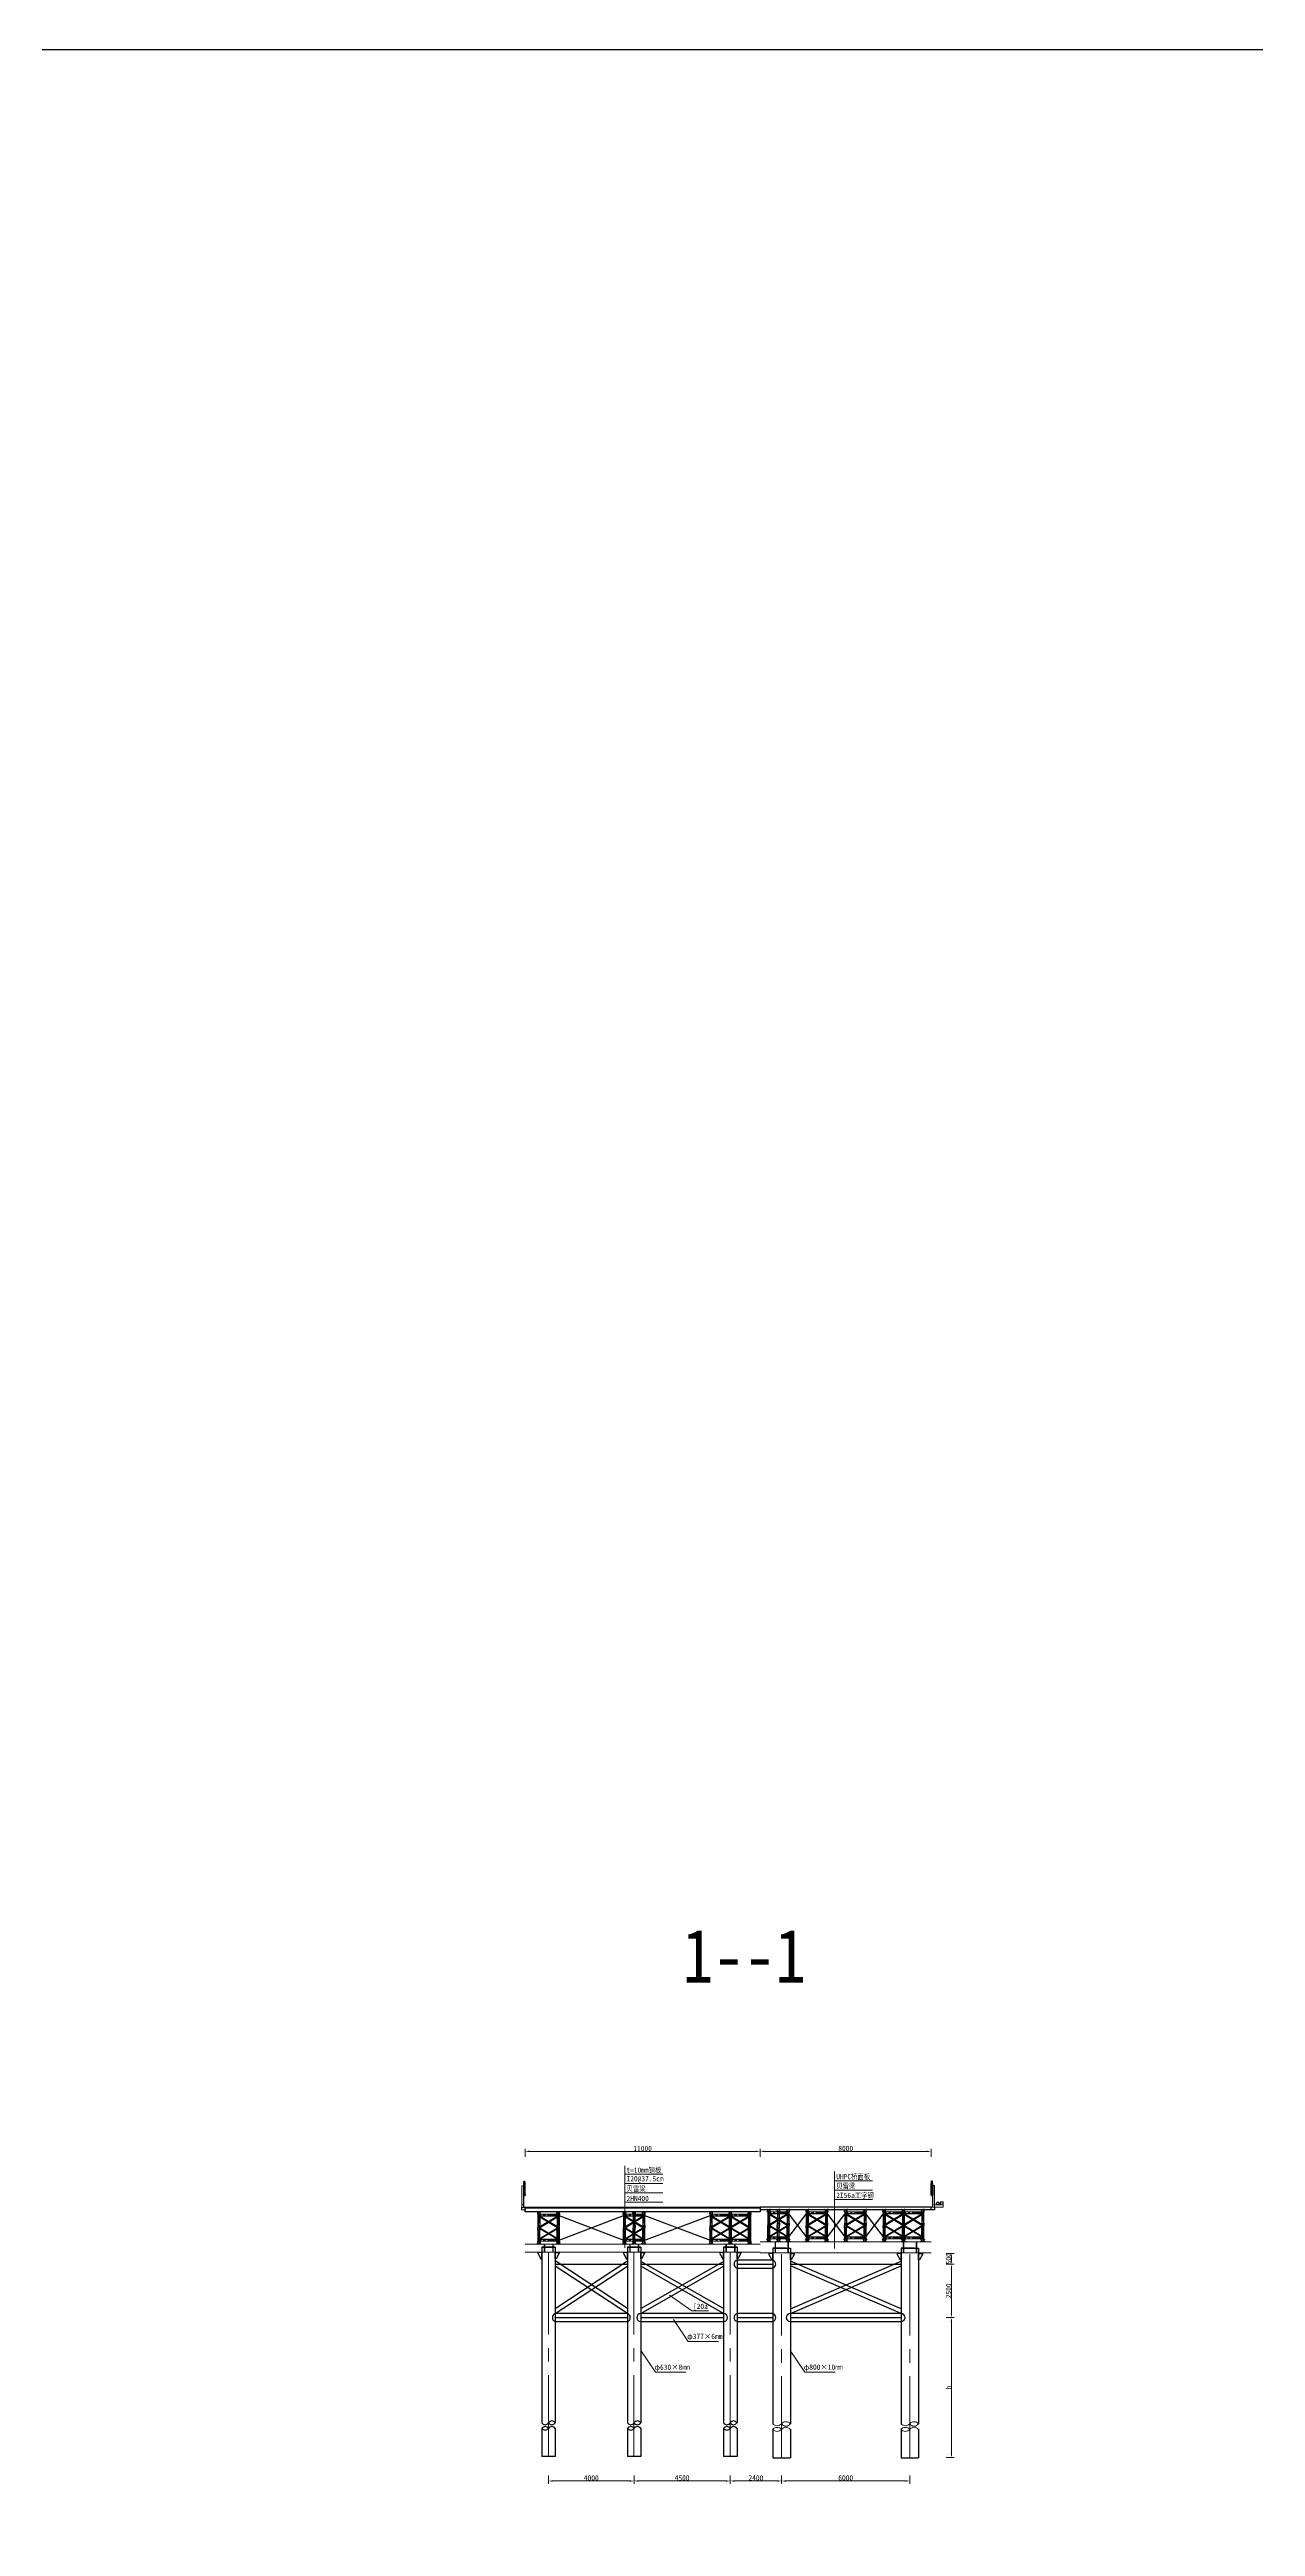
# Model space of a CAD drawing. Header units: millimetres. Extents: x -724662 to -98163, y -2532159 to 119496.
# Drawn here: x -103996 to -103432, y 118337 to 119496 of the extents above; entities that cross this region are included whole.
import ezdxf

# ---------------------------------------------------------------- set-up
doc = ezdxf.new("R2010")
doc.units = ezdxf.units.MM
doc.header["$LTSCALE"] = 20
for name, pattern in [('CENTER', [2, 1.25, -0.25, 0.25, -0.25]), ('CENTER2', [28.575, 19.05, -3.175, 3.175, -3.175]), ('DASHED', [19.05, 12.7, -6.35])]:
    doc.linetypes.add(name, pattern=pattern)
doc.layers.get('0').update_dxf_attribs({"lineweight": 25})
for name, color, linetype, lineweight in [('6标注线', 3, 'Continuous', 13), ('Fline', 6, 'Continuous', 18), ('中心线', 3, 'CENTER2', 13), ('文本', 7, 'Continuous', 13), ('标注', 1, 'Continuous', 13), ('栈桥', 4, 'Continuous', 25), ('粗实线', 7, 'Continuous', 25), ('粗实线层', 7, 'Continuous', 35), ('细实线', 1, 'Continuous', 13), ('虚线', 6, 'DASHED', 15)]:
    doc.layers.add(name, color=color, linetype=linetype, lineweight=lineweight)
for name, color, linetype in [('中线轴线', 2, 'CENTER'), ('点划线', 6, 'CENTER'), ('钢构CAD-H形钢', 152, 'Continuous'), ('钢构CAD-工字钢', 6, 'Continuous')]:
    doc.layers.add(name, color=color, linetype=linetype)
doc.styles.get("Standard").update_dxf_attribs({"font": 'simsun.ttf', "width": 0.85})
doc.dimstyles.new('100-1', dxfattribs={"dimtxt": 2.5, "dimasz": 2, "dimexe": 1.25, "dimexo": 1.25, "dimgap": 0.125, "dimtad": 1, "dimdec": 0, "dimlfac": 100, "dimdsep": 46, "dimtxsty": 'Standard', "dimcen": 0.001, "dimclrd": 256, "dimclre": 256, "dimclrt": 7, "dimadec": 4, "dimazin": 2, "dimtfac": 1, "dimtdec": 0, "dimtmove": 1, "dimatfit": 2, "dimfxlon": 1, "dimlwd": -1, "dimlwe": -1, "dimarcsym": 0})

# ---------------------------------------------------------------- blocks, each defined once
blk = doc.blocks.new('φ630钢管')
for p, q in [((-89147.8, 146755.2), (-89154.1, 146755.2)), ((-89154.1, 146755.2), (-89147.8, 146755.2)), ((-89147.8, 146657.2), (-89154.1, 146657.2))]:
    blk.add_line(p, q)
for points in [[(-89154.3, 146752.7), (-89155.9, 146752.7), (-89155.9, 146752.3), (-89154.6, 146749.7), (-89154.1, 146749.7), (-89154.1, 146752.6), (-89154.1, 146752.6)], [(-89147.7, 146752.7), (-89146, 146752.7), (-89146, 146752.3), (-89147.4, 146749.7), (-89147.8, 146749.7), (-89147.8, 146752.6), (-89147.8, 146752.6)]]:
    blk.add_lwpolyline(points, close=True)
for points in [[(-89154.1, 146755.2), (-89154.1, 146673)], [(-89147.8, 146755.2), (-89147.8, 146673)], [(-89154.1, 146670.5), (-89154.1, 146657.2)], [(-89147.8, 146670.5), (-89147.8, 146657.2)]]:
    blk.add_lwpolyline(points)
at = {"color": 0}
for centre, radius, start, end in [((-89152.5, 146674), 1.86, 212.0329, 327.9671), ((-89152.5, 146669.4), 1.88, 32.9033, 147.0967), ((-89152.5, 146671.5), 1.86, 212.0329, 327.9671), ((-89149.4, 146672), 1.88, 32.9033, 147.0967), ((-89149.4, 146674), 1.86, 212.0329, 327.9671), ((-89149.4, 146669.4), 1.88, 32.9033, 147.0967)]:
    blk.add_arc(centre, radius, start, end, dxfattribs=at)
at = {"layer": '中心线', "ltscale": 0.1}
blk.add_line((-89151, 146657.2), (-89151, 146752.7), dxfattribs=at)
blk = doc.blocks.new('φ820钢管')
for p, q in [((-89147.8, 146755.2), (-89154.1, 146755.2)), ((-89154.1, 146755.2), (-89145.9, 146755.2))]:
    blk.add_line(p, q)
at = {"color": 0}
blk.add_line((-89154.1, 146657.2), (-89145.9, 146657.2), dxfattribs=at)
for points in [[(-89154.3, 146752.7), (-89155.9, 146752.7), (-89155.9, 146752.3), (-89154.6, 146749.7), (-89154.1, 146749.7), (-89154.1, 146752.6), (-89154.1, 146752.6)], [(-89145.8, 146752.7), (-89144.1, 146752.7), (-89144.1, 146752.3), (-89145.5, 146749.7), (-89145.9, 146749.7), (-89145.9, 146752.6), (-89145.9, 146752.6)]]:
    blk.add_lwpolyline(points, close=True)
for points in [[(-89154.1, 146755.2), (-89154.1, 146673)], [(-89145.9, 146755.2), (-89145.9, 146673)], [(-89154.1, 146670.5), (-89154.1, 146657.2)], [(-89145.9, 146670.5), (-89145.9, 146657.2)]]:
    blk.add_lwpolyline(points)
at = {"layer": 'Fline', "color": 0}
for centre, radius, start, end in [((-89152.1, 146674.9), 2.76, 221.9552, 318.0448), ((-89152.1, 146668.6), 2.79, 42.7066, 137.2934), ((-89152.1, 146672.3), 2.76, 221.9552, 318.0448), ((-89148, 146671.5), 2.56, 36.9251, 143.0749), ((-89148, 146674.5), 2.54, 216.1377, 323.8623), ((-89148, 146668.9), 2.56, 36.9251, 143.0749)]:
    blk.add_arc(centre, radius, start, end, dxfattribs=at)
at = {"layer": '中心线', "ltscale": 0.1}
blk.add_line((-89150, 146657.2), (-89150, 146755.2), dxfattribs=at)
blk = doc.blocks.new('贝雷梁侧面')
at = {"layer": '粗实线', "ltscale": 0.05}
for p, q in [((-528, 8040), (-240, 8040)), ((-528, 8040), (-528, 8040)), ((-240, 7440), (-528, 7440)), ((-528, 7440), (-528, 7440)), ((-480, 7992), (-336, 7992)), ((-336, 7488), (-480, 7488)), ((-288, 7944), (-288, 7536)), ((-240, 8040), (-240, 7440)), ((240, 7980), (-240, 7980)), ((-240, 7440), (-240, 3540)), ((-204, 7980), (-204, 3540)), ((204, 7320), (-204, 7320)), ((204, 7980), (204, 3540)), ((528, 8040), (240, 8040)), ((240, 8040), (240, 7440)), ((528, 8040), (240, 8040)), ((240, 7440), (528, 7440)), ((240, 7440), (240, 3540)), ((288, 7944), (288, 7536)), ((480, 7992), (336, 7992)), ((480, 7992), (336, 7992)), ((336, 7488), (480, 7488)), ((528, 8040), (528, 8040)), ((528, 8040), (528, 8040)), ((528, 7440), (528, 7440)), ((-300, 4200), (-300, 3540)), ((-240, 4200), (-300, 4200)), ((-300, 2880), (-300, 3540)), ((-240, 2880), (-300, 2880)), ((-240, -360), (-240, 3540)), ((204, 6840), (-204, 6840)), ((204, 4200), (-204, 4200)), ((-204, -900), (-204, 3540)), ((204, 2880), (-204, 2880)), ((204, 180), (-204, 180)), ((204, -900), (204, 3540)), ((300, 4200), (240, 4200)), ((240, -360), (240, 3540)), ((300, 2880), (240, 2880)), ((300, 4200), (300, 3540)), ((300, 2880), (300, 3540)), ((-240, -360), (-528, -360)), ((-528, -360), (-528, -360)), ((528, -960), (-528, -960)), ((-528, -960), (-240, -960)), ((-528, -960), (-528, -960)), ((528, -960), (-528, -960)), ((-528, -960), (-240, -960)), ((-528, -960), (-528, -960)), ((-336, -408), (-480, -408)), ((-480, -912), (-336, -912)), ((-480, -912), (-336, -912)), ((-288, -864), (-288, -456)), ((-240, -960), (-240, -360)), ((240, -900), (-240, -900)), ((240, -900), (-240, -900)), ((204, -240), (-204, -240)), ((240, -360), (528, -360)), ((240, -960), (240, -360)), ((288, -864), (288, -456)), ((336, -408), (480, -408)), ((480, -912), (336, -912)), ((480, -912), (336, -912)), ((528, -360), (528, -360)), ((528, -960), (528, -960)), ((528, -960), (528, -960))]:
    blk.add_line(p, q, dxfattribs=at)
for centre in [(0, 7080), (0, 0)]:
    blk.add_circle(centre, 120, dxfattribs=at)
for centre, start, end in [((-480, 8040), 180, 270), ((-480, 7440), 90, 180), ((-336, 7944), 0, 90), ((-336, 7536), 270, 0), ((336, 7944), 90, 180), ((336, 7944), 90, 180), ((336, 7536), 180, 270), ((480, 8040), 270, 0), ((480, 8040), 270, 0), ((480, 7440), 0, 90), ((-480, -360), 180, 270), ((-480, -960), 90, 180), ((-480, -960), 90, 180), ((-336, -456), 0, 90), ((-336, -864), 270, 0), ((-336, -864), 270, 0), ((336, -456), 90, 180), ((336, -864), 180, 270), ((336, -864), 180, 270), ((480, -360), 270, 0), ((480, -960), 0, 90), ((480, -960), 0, 90)]:
    blk.add_arc(centre, 48, start, end, dxfattribs=at)
blk = doc.blocks.new('*U449')
at = {"layer": '点划线', "xscale": -0.001666666663368233, "yscale": 0.001666666663368233, "zscale": 0.001666666663368233}
blk.add_blockref('贝雷梁侧面', (0, -5.9), dxfattribs=at)
blk = doc.blocks.new('*U448')
at = {"color": 0, "linetype": 'ByBlock', "lineweight": -2, "transparency": 16777216}
for p in [(0, 0), (9, 0), (18, 0), (27, 0), (36, 0), (45, 0), (54, 0), (63, 0), (72, 0)]:
    blk.add_blockref('*U449', p, dxfattribs=at)
blk = doc.blocks.new('90花架')
at = {"layer": '中线轴线', "color": 3, "ltscale": 2}
for p, q in [((91345, 13598), (91435, 13598)), ((91345, 13480), (91345, 13598)), ((91435, 13480), (91435, 13598)), ((91345, 13480), (91435, 13480))]:
    blk.add_line(p, q, dxfattribs=at)
at = {"layer": '细实线'}
blk.add_line((91440, 13602), (91340, 13602), dxfattribs=at)
at = {"layer": '细实线', "color": 0}
for p, q in [((91440, 13602), (91340, 13602)), ((91340, 13593), (91340, 13602)), ((91440, 13594), (91340, 13594)), ((91440, 13593), (91340, 13593)), ((91340, 13485), (91340, 13593)), ((91348, 13485), (91348, 13593)), ((91349, 13544), (91431, 13593)), ((91349, 13485), (91349, 13593)), ((91431, 13544), (91349, 13593)), ((91349, 13540), (91431, 13590)), ((91431, 13540), (91349, 13590)), ((91349, 13539), (91431, 13588)), ((91431, 13539), (91349, 13588)), ((91431, 13485), (91431, 13593)), ((91432, 13485), (91432, 13593)), ((91440, 13593), (91440, 13602)), ((91440, 13485), (91440, 13593)), ((91440, 13485), (91340, 13485)), ((91340, 13476), (91340, 13485)), ((91440, 13484), (91340, 13484)), ((91440, 13476), (91340, 13476)), ((91349, 13539), (91431, 13489)), ((91431, 13539), (91349, 13489)), ((91349, 13537), (91431, 13488)), ((91431, 13537), (91349, 13488)), ((91349, 13534), (91431, 13485)), ((91431, 13534), (91349, 13485)), ((91440, 13476), (91440, 13485))]:
    blk.add_line(p, q, dxfattribs=at)
at = {"layer": '细实线', "color": 0, "extrusion": (0, 0, -1)}
for centre in [(91345, 13598), (91435, 13598), (91345, 13480), (91435, 13480)]:
    blk.add_ellipse(centre, major_axis=(-1.41, 1.41), ratio=1, start_param=5.497787, end_param=11.780972, dxfattribs=at)
blk = doc.blocks.new('A$Ca5bab6b4')
at = {"layer": '粗实线层'}
for p, q in [((5, 644), (0, 494)), ((0, 494), (0, 6)), ((5, 656), (5, 644)), ((41, 660), (9, 660)), ((45, 644), (45, 656)), ((50, 494), (45, 644)), ((50, 6), (50, 494)), ((6, 0), (44, 0))]:
    blk.add_line(p, q, dxfattribs=at)
for centre in [(25, 610), (25, 370), (25, 80)]:
    blk.add_circle(centre, 5.5, dxfattribs=at)
for centre, radius, start, end in [((6, 6), 6, 180, 270), ((5, 5), 5, 180, 270), ((9, 656), 4, 90, 180), ((41, 656), 4, 0, 90), ((44, 6), 6, 270, 0), ((45, 5), 5, 270, 0)]:
    blk.add_arc(centre, radius, start, end, dxfattribs=at)
at = {"layer": '虚线'}
for p, q in [((0, 5), (0, 6)), ((2, 405), (2, 445)), ((2, 5), (2, 45)), ((5, 450), (45, 450)), ((5, 447), (45, 447)), ((45, 402), (5, 402)), ((45, 400), (5, 400)), ((5, 50), (45, 50)), ((5, 47), (45, 47)), ((45, 2), (5, 2)), ((7, 644), (7, 656)), ((9, 658), (41, 658)), ((41, 642), (9, 642)), ((41, 640), (9, 640)), ((10, 450), (10, 640)), ((10, 50), (10, 400)), ((40, 640), (40, 450)), ((40, 400), (40, 50)), ((43, 656), (43, 644)), ((47, 445), (47, 405)), ((47, 45), (47, 5)), ((50, 6), (50, 5)), ((6, 0), (5, 0)), ((45, 0), (44, 0))]:
    blk.add_line(p, q, dxfattribs=at)
for centre, radius, start, end in [((5, 445), 5, 90, 180), ((5, 405), 5, 180, 270), ((5, 45), 5, 90, 180), ((5, 445), 2.5, 90, 180), ((5, 405), 2.5, 180, 270), ((5, 45), 2.5, 90, 180), ((5, 5), 2.5, 180, 270), ((9, 644), 4, 180, 270), ((9, 656), 2, 90, 180), ((9, 644), 2, 180, 270), ((41, 656), 2, 0, 90), ((41, 644), 2, 270, 0), ((41, 644), 4, 270, 0), ((45, 445), 5, 0, 90), ((45, 445), 2.5, 0, 90), ((45, 405), 5, 270, 0), ((45, 405), 2.5, 270, 0), ((45, 45), 5, 0, 90), ((45, 45), 2.5, 0, 90), ((45, 5), 2.5, 270, 0)]:
    blk.add_arc(centre, radius, start, end, dxfattribs=at)
blk = doc.blocks.new('A$C3fd06f41')
at = {"layer": '粗实线层'}
for p, q in [((0, 80), (0, 40)), ((6, 80), (0, 80)), ((6, 40), (0, 40)), ((6, 80), (6, 40)), ((6, 40), (6, 34)), ((6, 40), (50, 40)), ((6, 34), (50, 34)), ((50, 40), (50, 34)), ((56, 34), (50, 34)), ((50, 34), (50, 0)), ((56, 0), (50, 0)), ((56, 34), (56, 0))]:
    blk.add_line(p, q, dxfattribs=at)
for centre, radius, start, end in [((6, 40), 6.1, 180, 270), ((6, 40), 0.1, 180, 270), ((50, 34), 6.1, 0, 90), ((50, 34), 0.1, 0, 90)]:
    blk.add_arc(centre, radius, start, end, dxfattribs=at)
at = {"layer": '虚线'}
for p, q in [((6, 40), (0, 40)), ((6, 40), (6, 34)), ((50, 40), (50, 34)), ((56, 34), (50, 34)), ((56, 23), (50, 23)), ((50, 11), (56, 11))]:
    blk.add_line(p, q, dxfattribs=at)
blk = doc.blocks.new('uhpc护栏')
at = {"layer": '标注'}
for p, q in [((-43136.4, 136691.4), (-43136.3, 136691.4)), ((-43136.4, 136691), (-43136.4, 136691.4)), ((-43136.3, 136691), (-43136.3, 136691.4)), ((-43135.8, 136691), (-43136.3, 136691)), ((-43135.8, 136690.9), (-43136.3, 136690.9)), ((-43136.2, 136690.9), (-43135.8, 136690.5)), ((-43135.8, 136691.6), (-43135.8, 136691.5)), ((-43135.8, 136691.6), (-43134.8, 136691.6)), ((-43135.8, 136691.5), (-43134.8, 136691.5)), ((-43135.8, 136691.5), (-43135.8, 136681.5)), ((-43135.8, 136691.5), (-43135.8, 136681.5)), ((-43135.8, 136691.5), (-43135.8, 136691.5)), ((-43135.7, 136687.8), (-43135.8, 136687.8)), ((-43135.8, 136687.7), (-43135.7, 136687.7)), ((-43135.7, 136691.5), (-43135.7, 136681.5)), ((-43134.9, 136691.5), (-43134.9, 136683.7)), ((-43134.8, 136691.6), (-43134.8, 136691.5)), ((-43134.8, 136691.5), (-43134.8, 136683.7)), ((-43134.8, 136691.5), (-43134.8, 136683.7)), ((-43134.8, 136691.5), (-43134.8, 136691.5)), ((-43136.7, 136681.5), (-43136.7, 136681.5)), ((-43136.7, 136681.5), (-43136.6, 136681.5)), ((-43136.6, 136681.5), (-43136.7, 136681.5)), ((-43136.7, 136680.3), (-43136.7, 136680.4)), ((-43136.7, 136680.4), (-43136.6, 136680.4)), ((-43136.6, 136680.3), (-43136.7, 136680.3)), ((-43136.6, 136681.5), (-43136.6, 136681.5)), ((-43134.7, 136681.5), (-43136.6, 136681.5)), ((-43136.6, 136681.5), (-43134.7, 136681.5)), ((-43136.6, 136681.5), (-43136.6, 136681.5)), ((-43136.6, 136680.4), (-43136.6, 136680.3)), ((-43134.8, 136680.4), (-43136.6, 136680.4)), ((-43136.6, 136680.3), (-43136.6, 136680.4)), ((-43134.8, 136680.3), (-43136.6, 136680.3)), ((-43136.4, 136681.5), (-43136.4, 136681.5)), ((-43136.4, 136681.5), (-43136.2, 136681.5)), ((-43136.4, 136680.4), (-43136.4, 136680.3)), ((-43136.3, 136681.8), (-43136.3, 136680.2)), ((-43136.2, 136681.5), (-43136.2, 136681.5)), ((-43136.2, 136680.3), (-43136.2, 136680.4)), ((-43135.7, 136683.2), (-43135.8, 136683.2)), ((-43135.8, 136683.1), (-43135.7, 136683.1)), ((-43135.7, 136682), (-43135.8, 136682)), ((-43135.8, 136681.9), (-43135.7, 136681.9)), ((-43135.3, 136682.7), (-43134.9, 136682.7)), ((-43135.3, 136682.7), (-43135.3, 136682.7)), ((-43135.3, 136682.7), (-43134.9, 136682.7)), ((-43135, 136682.7), (-43135, 136682.7)), ((-43134.9, 136683.7), (-43134.8, 136683.7)), ((-43134.9, 136683.5), (-43134.9, 136683.7)), ((-43134.9, 136683.7), (-43134.9, 136683.7)), ((-43134.9, 136683.5), (-43134.9, 136681.5)), ((-43134.8, 136683.5), (-43134.9, 136683.5)), ((-43134.9, 136683.5), (-43134.9, 136683.5)), ((-43134.9, 136682.7), (-43134.9, 136682.7)), ((-43134.9, 136682.7), (-43134.9, 136682.7)), ((-43134.8, 136683.7), (-43134.8, 136683.7)), ((-43134.8, 136683.5), (-43134.8, 136683.7)), ((-43134.8, 136683.5), (-43134.8, 136681.5)), ((-43134.8, 136683.5), (-43134.8, 136681.5)), ((-43134.8, 136683.5), (-43134.8, 136683.5)), ((-43134.8, 136681.5), (-43134.7, 136681.5)), ((-43134.8, 136681.5), (-43134.8, 136680.4)), ((-43134.7, 136681.5), (-43134.7, 136681.5)), ((-43134.7, 136681.5), (-43134.6, 136681.5)), ((-43134.6, 136681.5), (-43134.7, 136681.5)), ((-43134.7, 136681.5), (-43134.7, 136680.4)), ((-43134.7, 136681.5), (-43134.7, 136681.5)), ((-43134.6, 136681.5), (-43134.6, 136681.5))]:
    blk.add_line(p, q, dxfattribs=at)
for centre, radius, start, end in [((-43136.3, 136691), 0.09, 180, 270), ((-43136.3, 136691), 0.03, 180, 270), ((-43134.8, 136680.4), 0.08, 270, 0), ((-43134.8, 136680.4), 0.02, 270, 0)]:
    blk.add_arc(centre, radius, start, end, dxfattribs=at)
for centre in [(-43135.7, 136687.7), (-43135.7, 136683.2), (-43135.7, 136682)]:
    blk.add_ellipse(centre, major_axis=(0, 0.06), ratio=0.166679, dxfattribs=at)
at = {"layer": '标注', "xscale": -0.01, "yscale": 0.01, "zscale": 0.01, "rotation": 180}
blk.add_blockref('A$C3fd06f41', (-43136.4, 136687.9), dxfattribs=at)
at = {"layer": '标注', "xscale": 0.01, "yscale": 0.01, "zscale": 0.01}
blk.add_blockref('A$Ca5bab6b4', (-43136.3, 136687), dxfattribs=at)
blk = doc.blocks.new('*D450')
at = {"layer": 'Defpoints', "color": 0, "transparency": 16777216}
for p in [(-103583.4, 118512.7), (-103663.4, 118486.6), (-103583.4, 118486.6)]:
    blk.add_point(p, dxfattribs=at)
at = {"layer": '标注', "transparency": 16777216}
for p, q in [((-103663.4, 118510.2), (-103663.4, 118514)), ((-103661.4, 118512.7), (-103585.4, 118512.7))]:
    blk.add_line(p, q, dxfattribs=at)
at = {"layer": '标注', "linetype": 'ByBlock', "transparency": 16777216}
blk.add_line((-103583.4, 118510.2), (-103583.4, 118514), dxfattribs=at)
at = {"layer": '标注', "transparency": 16777216}
for points in [[(-103661.4, 118513.1), (-103661.4, 118512.4), (-103663.4, 118512.7)], [(-103585.4, 118513.1), (-103585.4, 118512.4), (-103583.4, 118512.7)]]:
    blk.add_solid(points, dxfattribs=at)
at = {"layer": '标注', "color": 7, "transparency": 16777216, "insert": (-103623.4, 118514.1), "char_height": 2.5, "attachment_point": 5}
blk.add_mtext('8000', dxfattribs=at)
blk = doc.blocks.new('*D451')
at = {"layer": 'Defpoints', "color": 0, "transparency": 16777216}
for p in [(-103583.4, 118465), (-103597.5, 118460), (-103573.9, 118460)]:
    blk.add_point(p, dxfattribs=at)
at = {"layer": '标注', "transparency": 16777216}
for p, q in [((-103576.4, 118465), (-103572.7, 118465)), ((-103573.9, 118463), (-103573.9, 118462))]:
    blk.add_line(p, q, dxfattribs=at)
at = {"layer": '标注', "linetype": 'ByBlock', "transparency": 16777216}
blk.add_line((-103576.4, 118460), (-103572.7, 118460), dxfattribs=at)
at = {"layer": '标注', "transparency": 16777216}
for points in [[(-103574.3, 118463), (-103573.6, 118463), (-103573.9, 118465)], [(-103574.3, 118462), (-103573.6, 118462), (-103573.9, 118460)]]:
    blk.add_solid(points, dxfattribs=at)
at = {"layer": '标注', "color": 7, "transparency": 16777216, "insert": (-103575.3, 118462.5), "char_height": 2.5, "attachment_point": 5, "rotation": 90}
blk.add_mtext('500', dxfattribs=at)
blk = doc.blocks.new('*U453')
at = {"layer": '点划线', "xscale": -0.001666666663368233, "yscale": 0.001666666663368233, "zscale": 0.001666666663368233}
blk.add_blockref('贝雷梁侧面', (0, -5.9), dxfattribs=at)
blk = doc.blocks.new('*U452')
at = {"color": 0, "linetype": 'ByBlock', "lineweight": -2, "transparency": 16777216}
for p in [(0, 0), (9, 0)]:
    blk.add_blockref('*U453', p, dxfattribs=at)
blk = doc.blocks.new('*U455')
at = {"layer": '点划线', "xscale": -0.001666666663368233, "yscale": 0.001666666663368233, "zscale": 0.001666666663368233}
blk.add_blockref('贝雷梁侧面', (0, -5.9), dxfattribs=at)
blk = doc.blocks.new('*U454')
at = {"color": 0, "linetype": 'ByBlock', "lineweight": -2, "transparency": 16777216}
for p in [(0, 0), (4.5, 0), (9, 0)]:
    blk.add_blockref('*U455', p, dxfattribs=at)
blk = doc.blocks.new('*U457')
at = {"layer": '点划线', "xscale": -0.001666666663368233, "yscale": 0.001666666663368233, "zscale": 0.001666666663368233}
blk.add_blockref('贝雷梁侧面', (0, -5.9), dxfattribs=at)
blk = doc.blocks.new('*U456')
at = {"color": 0, "linetype": 'ByBlock', "lineweight": -2, "transparency": 16777216}
for p in [(0, 0), (9, 0), (18, 0)]:
    blk.add_blockref('*U457', p, dxfattribs=at)
blk = doc.blocks.new('*D458')
at = {"layer": 'Defpoints', "color": 0, "transparency": 16777216}
for p in [(-103663.4, 118512.7), (-103773.4, 118486.5), (-103663.4, 118486.5)]:
    blk.add_point(p, dxfattribs=at)
at = {"layer": '标注', "transparency": 16777216}
for p, q in [((-103773.4, 118510.2), (-103773.4, 118514)), ((-103771.4, 118512.7), (-103665.4, 118512.7))]:
    blk.add_line(p, q, dxfattribs=at)
at = {"layer": '标注', "linetype": 'ByBlock', "transparency": 16777216}
blk.add_line((-103663.4, 118510.2), (-103663.4, 118514), dxfattribs=at)
at = {"layer": '标注', "transparency": 16777216}
for points in [[(-103771.4, 118513.1), (-103771.4, 118512.4), (-103773.4, 118512.7)], [(-103665.4, 118513.1), (-103665.4, 118512.4), (-103663.4, 118512.7)]]:
    blk.add_solid(points, dxfattribs=at)
at = {"layer": '标注', "color": 7, "transparency": 16777216, "insert": (-103718.4, 118514.1), "char_height": 2.5, "attachment_point": 5}
blk.add_mtext('11000', dxfattribs=at)
blk = doc.blocks.new('*D459')
at = {"layer": 'Defpoints', "color": 0, "transparency": 16777216}
for p in [(-103597.5, 118460), (-103597.5, 118435), (-103573.9, 118435)]:
    blk.add_point(p, dxfattribs=at)
at = {"layer": '标注', "transparency": 16777216}
for p, q in [((-103576.4, 118460), (-103572.7, 118460)), ((-103573.9, 118458), (-103573.9, 118437))]:
    blk.add_line(p, q, dxfattribs=at)
at = {"layer": '标注', "linetype": 'ByBlock', "transparency": 16777216}
blk.add_line((-103576.4, 118435), (-103572.7, 118435), dxfattribs=at)
at = {"layer": '标注', "transparency": 16777216}
for points in [[(-103574.3, 118458), (-103573.6, 118458), (-103573.9, 118460)], [(-103574.3, 118437), (-103573.6, 118437), (-103573.9, 118435)]]:
    blk.add_solid(points, dxfattribs=at)
at = {"layer": '标注', "color": 7, "transparency": 16777216, "insert": (-103575.3, 118447.5), "char_height": 2.5, "attachment_point": 5, "rotation": 90}
blk.add_mtext('2500', dxfattribs=at)
blk = doc.blocks.new('*D460')
at = {"layer": 'Defpoints', "color": 0, "transparency": 16777216}
for p in [(-103597.5, 118435), (-103597.5, 118369.5), (-103573.9, 118369.5)]:
    blk.add_point(p, dxfattribs=at)
at = {"layer": '标注', "transparency": 16777216}
for p, q in [((-103576.4, 118435), (-103572.7, 118435)), ((-103573.9, 118433), (-103573.9, 118371.5))]:
    blk.add_line(p, q, dxfattribs=at)
at = {"layer": '标注', "linetype": 'ByBlock', "transparency": 16777216}
blk.add_line((-103576.4, 118369.5), (-103572.7, 118369.5), dxfattribs=at)
at = {"layer": '标注', "transparency": 16777216}
for points in [[(-103574.3, 118433), (-103573.6, 118433), (-103573.9, 118435)], [(-103574.3, 118371.5), (-103573.6, 118371.5), (-103573.9, 118369.5)]]:
    blk.add_solid(points, dxfattribs=at)
at = {"layer": '标注', "color": 7, "transparency": 16777216, "insert": (-103575.3, 118402.3), "char_height": 2.5, "attachment_point": 5, "rotation": 90}
blk.add_mtext('h', dxfattribs=at)
blk = doc.blocks.new('*D461')
at = {"layer": 'Defpoints', "color": 0}
for p in [(-103762.4, 118369.5), (-103722.4, 118369.5), (-103722.4, 118358.6)]:
    blk.add_point(p, dxfattribs=at)
at = {"layer": '标注'}
for p, q in [((-103762.4, 118361.1), (-103762.4, 118357.3)), ((-103760.4, 118358.6), (-103724.4, 118358.6)), ((-103722.4, 118361.1), (-103722.4, 118357.3))]:
    blk.add_line(p, q, dxfattribs=at)
for points in [[(-103760.4, 118358.9), (-103760.4, 118358.2), (-103762.4, 118358.6)], [(-103724.4, 118358.2), (-103724.4, 118358.9), (-103722.4, 118358.6)]]:
    blk.add_solid(points, dxfattribs=at)
at = {"layer": '标注', "color": 7, "insert": (-103742.4, 118360), "char_height": 2.5, "attachment_point": 5}
blk.add_mtext('4000', dxfattribs=at)
blk = doc.blocks.new('*D462')
at = {"layer": 'Defpoints', "color": 0}
for p in [(-103722.4, 118369.5), (-103677.4, 118369.5), (-103677.4, 118358.6)]:
    blk.add_point(p, dxfattribs=at)
at = {"layer": '标注'}
for p, q in [((-103722.4, 118361.1), (-103722.4, 118357.3)), ((-103720.4, 118358.6), (-103679.4, 118358.6)), ((-103677.4, 118361.1), (-103677.4, 118357.3))]:
    blk.add_line(p, q, dxfattribs=at)
for points in [[(-103720.4, 118358.9), (-103720.4, 118358.2), (-103722.4, 118358.6)], [(-103679.4, 118358.2), (-103679.4, 118358.9), (-103677.4, 118358.6)]]:
    blk.add_solid(points, dxfattribs=at)
at = {"layer": '标注', "color": 7, "insert": (-103699.9, 118360), "char_height": 2.5, "attachment_point": 5}
blk.add_mtext('4500', dxfattribs=at)
blk = doc.blocks.new('*D463')
at = {"layer": 'Defpoints', "color": 0, "transparency": 16777216}
for p in [(-103677.4, 118369.5), (-103653.4, 118369.5), (-103653.4, 118358.6)]:
    blk.add_point(p, dxfattribs=at)
at = {"layer": '标注', "transparency": 16777216}
for p, q in [((-103677.4, 118361.1), (-103677.4, 118357.3)), ((-103675.4, 118358.6), (-103655.4, 118358.6))]:
    blk.add_line(p, q, dxfattribs=at)
at = {"layer": '标注', "linetype": 'ByBlock', "transparency": 16777216}
blk.add_line((-103653.4, 118361.1), (-103653.4, 118357.3), dxfattribs=at)
at = {"layer": '标注', "transparency": 16777216}
for points in [[(-103675.4, 118358.9), (-103675.4, 118358.2), (-103677.4, 118358.6)], [(-103655.4, 118358.9), (-103655.4, 118358.2), (-103653.4, 118358.6)]]:
    blk.add_solid(points, dxfattribs=at)
at = {"layer": '标注', "color": 7, "transparency": 16777216, "insert": (-103665.4, 118360), "char_height": 2.5, "attachment_point": 5}
blk.add_mtext('2400', dxfattribs=at)
blk = doc.blocks.new('*D464')
at = {"layer": 'Defpoints', "color": 0, "transparency": 16777216}
for p in [(-103653.4, 118369.5), (-103593.4, 118369.5), (-103593.4, 118358.6)]:
    blk.add_point(p, dxfattribs=at)
at = {"layer": '标注', "transparency": 16777216}
for p, q in [((-103653.4, 118361.1), (-103653.4, 118357.3)), ((-103651.4, 118358.6), (-103595.4, 118358.6))]:
    blk.add_line(p, q, dxfattribs=at)
at = {"layer": '标注', "linetype": 'ByBlock', "transparency": 16777216}
blk.add_line((-103593.4, 118361.1), (-103593.4, 118357.3), dxfattribs=at)
at = {"layer": '标注', "transparency": 16777216}
for points in [[(-103651.4, 118358.9), (-103651.4, 118358.2), (-103653.4, 118358.6)], [(-103595.4, 118358.9), (-103595.4, 118358.2), (-103593.4, 118358.6)]]:
    blk.add_solid(points, dxfattribs=at)
at = {"layer": '标注', "color": 7, "transparency": 16777216, "insert": (-103623.4, 118360), "char_height": 2.5, "attachment_point": 5}
blk.add_mtext('6000', dxfattribs=at)
blk = doc.blocks.new('*U799')
at = {"layer": '点划线', "xscale": -0.001666666663368233, "yscale": 0.001666666663368233, "zscale": 0.001666666663368233}
blk.add_blockref('贝雷梁侧面', (0, -5.9), dxfattribs=at)
blk = doc.blocks.new('*U800')
at = {"color": 0, "linetype": 'ByBlock', "lineweight": -2, "transparency": 16777216}
blk.add_blockref('*U799', (0, 0), dxfattribs=at)

msp = doc.modelspace()

# ---------------------------------------------------------------- linework, layer by layer
for p, q in [((-103759.2467, 118439.2854), (-103725.5467, 118461.4967)), ((-103725.5467, 118439.2854), (-103759.2467, 118461.4967)), ((-103759.2467, 118436.8901), (-103725.5467, 118459.1014)), ((-103725.5467, 118436.8901), (-103759.2467, 118459.1014)), ((-103719.2467, 118439.1931), (-103680.5467, 118461.2896)), ((-103680.5467, 118439.1931), (-103719.2467, 118461.2896)), ((-103719.2467, 118436.8901), (-103680.5467, 118458.9866)), ((-103680.5467, 118436.8901), (-103719.2467, 118458.9866)), ((-103649.2967, 118439.067), (-103597.4967, 118461.3294)), ((-103597.4967, 118439.067), (-103649.2967, 118461.3294)), ((-103649.2967, 118436.8901), (-103597.4967, 118459.1526)), ((-103597.4967, 118436.8901), (-103649.2967, 118459.1526))]:
    msp.add_line(p, q)
at = {"color": 3, "linetype": 'CENTER2', "ltscale": 0.5}
for p, q in [((-103759.2467, 118460.0051), (-103725.5467, 118460.0051)), ((-103719.2467, 118460.0051), (-103680.5467, 118460.0051)), ((-103674.2467, 118460.0051), (-103657.4967, 118460.0051)), ((-103649.2967, 118460.0051), (-103597.4967, 118460.0051)), ((-103759.2467, 118435.0051), (-103725.5467, 118435.0051)), ((-103719.2467, 118435.0051), (-103680.5467, 118435.0051)), ((-103674.2467, 118435.0051), (-103657.4967, 118435.0051)), ((-103649.2967, 118435.0051), (-103597.4967, 118435.0051))]:
    msp.add_line(p, q, dxfattribs=at)
at = {"color": 1}
msp.add_lwpolyline([(-103773.3967, 118486.5051), (-103773.3967, 118486.6051), (-103663.3967, 118486.6051), (-103663.3967, 118486.5051)], close=True, dxfattribs=at)
for points in [[(-103674.2467, 118458.1201), (-103657.4967, 118458.1201, 0.726932855), (-103657.4967, 118461.8901), (-103674.2467, 118461.8901, 0.726932855)], [(-103725.5467, 118436.8901), (-103759.2467, 118436.8901, 0.726378011), (-103759.2467, 118433.1201), (-103725.5467, 118433.1201, 0.726378011)], [(-103719.2467, 118433.1201), (-103680.5467, 118433.1201, 0.999997222), (-103680.5467, 118436.8901), (-103719.2467, 118436.8901, 0.999997222)], [(-103674.2467, 118433.1201), (-103657.4967, 118433.1201, 0.726932855), (-103657.4967, 118436.8901), (-103674.2467, 118436.8901, 0.726932855)], [(-103649.2967, 118433.1201), (-103597.4967, 118433.1201, 0.999994443), (-103597.4967, 118436.8901), (-103649.2967, 118436.8901, 0.999994443)]]:
    msp.add_lwpolyline(points, format="xyb", close=True)
at = {"layer": '6标注线', "color": 0}
for p, q in [((-103726.7311, 118502.0619), (-103709.012, 118502.0619)), ((-103726.7311, 118497.6913), (-103709.012, 118497.6913)), ((-103628.6423, 118498.9002), (-103610.9232, 118498.9002)), ((-103726.7311, 118493.3206), (-103709.012, 118493.3206)), ((-103726.7311, 118488.95), (-103709.012, 118488.95)), ((-103628.6423, 118494.5295), (-103610.9232, 118494.5295)), ((-103628.6423, 118490.1589), (-103610.9232, 118490.1589))]:
    msp.add_line(p, q, dxfattribs=at)
at = {"layer": '标注'}
for p, q in [((-103581.8467, 118487.6762), (-103577.8467, 118487.6762)), ((-103581.8467, 118486.6762), (-103577.8467, 118486.6762)), ((-103577.8467, 118489.0685), (-103579.0602, 118489.0685)), ((-103579.0602, 118489.0685), (-103579.0602, 118487.6762)), ((-103578.8994, 118487.6762), (-103578.8994, 118489.0685)), ((-103578.0149, 118487.6762), (-103578.0149, 118489.0685)), ((-103577.8467, 118487.6762), (-103577.8467, 118489.0685)), ((-103577.8467, 118487.6762), (-103577.8467, 118486.6762))]:
    msp.add_line(p, q, dxfattribs=at)
at = {"layer": '标注', "color": 0}
for points in [[(-103726.7311, 118467.5805), (-103726.7311, 118505.9551)], [(-103628.6423, 118467.3716), (-103628.6423, 118503.2708)]]:
    msp.add_lwpolyline(points, dxfattribs=at)
at = {"layer": '栈桥', "ltscale": 5}
msp.add_circle((-103580.2931, 118488.4017), 0.6829, dxfattribs=at)
at = {"layer": '细实线', "color": 0}
for p, q in [((-103773.3967, 118469.3751), (-103663.3967, 118469.3751)), ((-103773.3967, 118465.6351), (-103663.3967, 118465.6351)), ((-103663.3967, 118470.3551), (-103583.3967, 118470.3551)), ((-103663.3967, 118465.2551), (-103583.3967, 118465.2551))]:
    msp.add_line(p, q, dxfattribs=at)
at = {"layer": '钢构CAD-H形钢', "color": 0, "const_width": 0.005}
msp.add_lwpolyline([(-103773.3967, 118465.5051), (-103663.3967, 118465.5051), (-103663.3967, 118469.5051), (-103773.3967, 118469.5051)], close=True, dxfattribs=at)
at = {"layer": '钢构CAD-工字钢', "color": 0}
for p, q in [((-103773.3967, 118486.3651), (-103663.3967, 118486.3651)), ((-103773.3967, 118484.6451), (-103663.3967, 118484.6451))]:
    msp.add_line(p, q, dxfattribs=at)
at = {"layer": '钢构CAD-工字钢'}
for p, q in [((-103757.8965, 118471.1051), (-103726.8968, 118482.9051)), ((-103757.8965, 118482.9051), (-103726.8968, 118471.1051)), ((-103717.8968, 118482.9051), (-103686.3967, 118471.1051)), ((-103717.8967, 118471.1051), (-103686.3968, 118482.9051)), ((-103650.397, 118484.0051), (-103641.3968, 118472.2051)), ((-103650.3968, 118472.2051), (-103641.3968, 118484.0051)), ((-103632.3968, 118484.0051), (-103623.3967, 118472.2051)), ((-103632.3967, 118472.2051), (-103623.3967, 118484.0051)), ((-103614.3968, 118484.0051), (-103605.3967, 118472.2051)), ((-103614.3967, 118472.2051), (-103605.3967, 118484.0051)), ((-103764.4567, 118469.3751), (-103764.4567, 118465.6351)), ((-103764.3367, 118469.3751), (-103764.3367, 118465.6351)), ((-103760.4567, 118469.3751), (-103760.4567, 118465.6351)), ((-103760.3367, 118469.3751), (-103760.3367, 118465.6351)), ((-103724.4567, 118469.3751), (-103724.4567, 118465.6351)), ((-103724.3367, 118469.3751), (-103724.3367, 118465.6351)), ((-103720.4567, 118469.3751), (-103720.4567, 118465.6351)), ((-103720.3367, 118469.3751), (-103720.3367, 118465.6351)), ((-103679.4567, 118469.3751), (-103679.4567, 118465.6351)), ((-103679.3367, 118469.3751), (-103679.3367, 118465.6351)), ((-103675.4567, 118469.3751), (-103675.4567, 118465.6351)), ((-103675.3367, 118469.3751), (-103675.3367, 118465.6351)), ((-103656.4567, 118470.3551), (-103656.4567, 118465.2551)), ((-103656.3367, 118470.3551), (-103656.3367, 118465.2551)), ((-103650.4567, 118470.3551), (-103650.4567, 118465.2551)), ((-103650.3367, 118470.3551), (-103650.3367, 118465.2551)), ((-103596.4567, 118470.3551), (-103596.4567, 118465.2551)), ((-103596.3367, 118470.3551), (-103596.3367, 118465.2551)), ((-103590.4567, 118470.3551), (-103590.4567, 118465.2551)), ((-103590.3367, 118470.3551), (-103590.3367, 118465.2551))]:
    msp.add_line(p, q, dxfattribs=at)
at = {"layer": '钢构CAD-工字钢', "color": 3}
for p, q in [((-103764.3967, 118469.3751), (-103764.3967, 118465.6351)), ((-103760.3967, 118469.3751), (-103760.3967, 118465.6351)), ((-103724.3967, 118469.3751), (-103724.3967, 118465.6351)), ((-103720.3967, 118469.3751), (-103720.3967, 118465.6351)), ((-103679.3967, 118469.3751), (-103679.3967, 118465.6351)), ((-103675.3967, 118469.3751), (-103675.3967, 118465.6351)), ((-103656.3967, 118470.3551), (-103656.3967, 118465.2551)), ((-103650.3967, 118470.3551), (-103650.3967, 118465.2551)), ((-103596.3967, 118470.3551), (-103596.3967, 118465.2551)), ((-103590.3967, 118470.3551), (-103590.3967, 118465.2551))]:
    msp.add_line(p, q, dxfattribs=at)
at = {"layer": '钢构CAD-工字钢', "color": 1}
msp.add_lwpolyline([(-106983.8246, 119495.75), (-98162.8005, 119495.75), (-98162.8005, 111489.3323), (-106983.8246, 111489.3323)], close=True, dxfattribs=at)
at = {"layer": '钢构CAD-工字钢', "color": 0}
for points in [[(-103773.3967, 118486.5051), (-103663.3967, 118486.5051), (-103663.3967, 118484.5051), (-103773.3967, 118484.5051)], [(-103583.3967, 118485.6051), (-103583.3967, 118486.6051), (-103663.3967, 118486.6051), (-103663.3967, 118485.6051)]]:
    msp.add_lwpolyline(points, close=True, dxfattribs=at)
at = {"layer": '钢构CAD-工字钢', "color": 0, "const_width": 0.005}
msp.add_lwpolyline([(-103663.3967, 118465.0051), (-103583.3967, 118465.0051), (-103583.3967, 118470.6051), (-103663.3967, 118470.6051)], close=True, dxfattribs=at)

# ---------------------------------------------------------------- block references
at = {"xscale": -1}
msp.add_blockref('uhpc护栏', (-146909.745, -18194.9442), dxfattribs=at)
msp.add_blockref('uhpc护栏', (-60447.0484, -18194.8342))
at = {"color": 1}
for name, p in [('*U448', (-103659.3967, 118478.1051)), ('*U800', (-103654.8967, 118478.1051)), ('*U452', (-103766.8965, 118477.0051)), ('*U454', (-103726.8967, 118477.0051)), ('*U456', (-103686.3967, 118477.0051))]:
    msp.add_blockref(name, p, dxfattribs=at)
at = {"xscale": -0.1000000000058208, "yscale": 0.1000000000058208, "zscale": 0.1000000000058208}
for p in [(-94623.3502, 117123.1331), (-94583.3503, 117123.1331), (-94542.8503, 117123.1331), (-94533.8503, 117123.1331), (-94515.8503, 117124.2331), (-94497.8503, 117124.2331), (-94479.8503, 117124.2331), (-94461.8503, 117124.2331), (-94452.8503, 117124.2331)]:
    msp.add_blockref('90花架', p, dxfattribs=at)
at = {"color": 0}
for name, p in [('φ630钢管', (-14611.4443, -28287.2417)), ('φ630钢管', (-14571.4443, -28287.2417)), ('φ630钢管', (-14526.4443, -28287.2417)), ('φ820钢管', (-14503.3943, -28287.7417)), ('φ820钢管', (-14443.3943, -28287.7417))]:
    msp.add_blockref(name, p, dxfattribs=at)

# ---------------------------------------------------------------- texts
at = {"color": 0, "char_height": 2.5, "attachment_point": 7}
for s, insert in [('t=10mm钢板', (-103726.0101, 118502.4426)), ('贝雷梁', (-103725.9142, 118493.7968)), ('I20@37.5cm', (-103725.9142, 118498.1674)), ('贝雷梁', (-103627.8253, 118495.0057)), ('UHPC桥面板', (-103627.8253, 118499.3763)), ('2HN400', (-103725.9142, 118489.4261)), ('2I56a工字钢', (-103627.8253, 118490.635))]:
    msp.add_mtext(s, dxfattribs=dict(at, insert=insert))
at = {"color": 7, "char_height": 2.5, "attachment_point": 7}
for s, insert in [('[20a', (-103694.8464, 118438.4328)), ('φ377×6mm', (-103697.5809, 118424.3044)), ('φ630×8mm', (-103712.8843, 118409.8881)), ('φ800×10mm', (-103643.0714, 118409.8881))]:
    msp.add_mtext(s, dxfattribs=dict(at, insert=insert))
at = {"layer": '文本', "insert": (-103699.7399, 118616.6649), "char_height": 25, "width": 289.934703, "attachment_point": 1}
msp.add_mtext('1--1', dxfattribs=at)

# ---------------------------------------------------------------- dimensions: what is measured, and where the dimension line sits
at = {"layer": '标注'}
for base, p1, p2, picture, middle in [((-103663.3967, 118512.7274), (-103773.3967, 118486.5051), (-103663.3967, 118486.5051), '*D458', (-103718.3967, 118514.1024)), ((-103583.3967, 118512.7274), (-103663.3967, 118486.6051), (-103583.3967, 118486.6051), '*D450', (-103623.3967, 118514.1024)), ((-103722.3967, 118358.5778), (-103762.3967, 118369.5051), (-103722.3967, 118369.5051), '*D461', (-103742.3967, 118359.9528)), ((-103677.3967, 118358.5778), (-103722.3967, 118369.5051), (-103677.3967, 118369.5051), '*D462', (-103699.8967, 118359.9528)), ((-103653.3967, 118358.5778), (-103677.3967, 118369.5051), (-103653.3967, 118369.5051), '*D463', (-103665.3967, 118359.9528)), ((-103593.3967, 118358.5778), (-103653.3967, 118369.5051), (-103593.3967, 118369.5051), '*D464', (-103623.3967, 118359.9528))]:
    dim = msp.add_linear_dim(base=base, p1=p1, p2=p2, dimstyle='100-1', dxfattribs=at)
    dim.commit()
    dim.dimension.update_dxf_attribs({"geometry": picture, "text_midpoint": middle})
for base, p1, p2, picture, middle in [((-103573.919, 118460.0051), (-103583.3967, 118465.0051), (-103597.4967, 118460.0051), '*D451', (-103575.294, 118462.5051)), ((-103573.919, 118435.0051), (-103597.4967, 118460.0051), (-103597.4967, 118435.0051), '*D459', (-103575.294, 118447.5051))]:
    dim = msp.add_linear_dim(base=base, p1=p1, p2=p2, angle=90, dimstyle='100-1', dxfattribs=at)
    dim.commit()
    dim.dimension.update_dxf_attribs({"geometry": picture, "text_midpoint": middle})
dim = msp.add_linear_dim(base=(-103573.919, 118369.5051), p1=(-103597.4967, 118435.0051), p2=(-103597.4967, 118369.5051), angle=90, text='h', dimstyle='100-1', dxfattribs=at)
dim.commit()
dim.dimension.update_dxf_attribs({"geometry": '*D460', "text_midpoint": (-103575.294, 118402.2551)})

# ---------------------------------------------------------------- leaders
for points in [[(-103705.8816, 118445.5183), (-103695.3526, 118438.1436), (-103687.5984, 118438.1436)], [(-103703.9433, 118434.0555), (-103697.0703, 118423.8201), (-103682.8578, 118423.8201)], [(-103719.2467, 118419.6392), (-103712.3737, 118409.4038), (-103698.1612, 118409.4038)], [(-103649.4338, 118419.6392), (-103642.5607, 118409.4038), (-103628.3483, 118409.4038)]]:
    msp.add_leader(points, dimstyle='100-1', dxfattribs=at)

doc.saveas('drawing.dxf')
